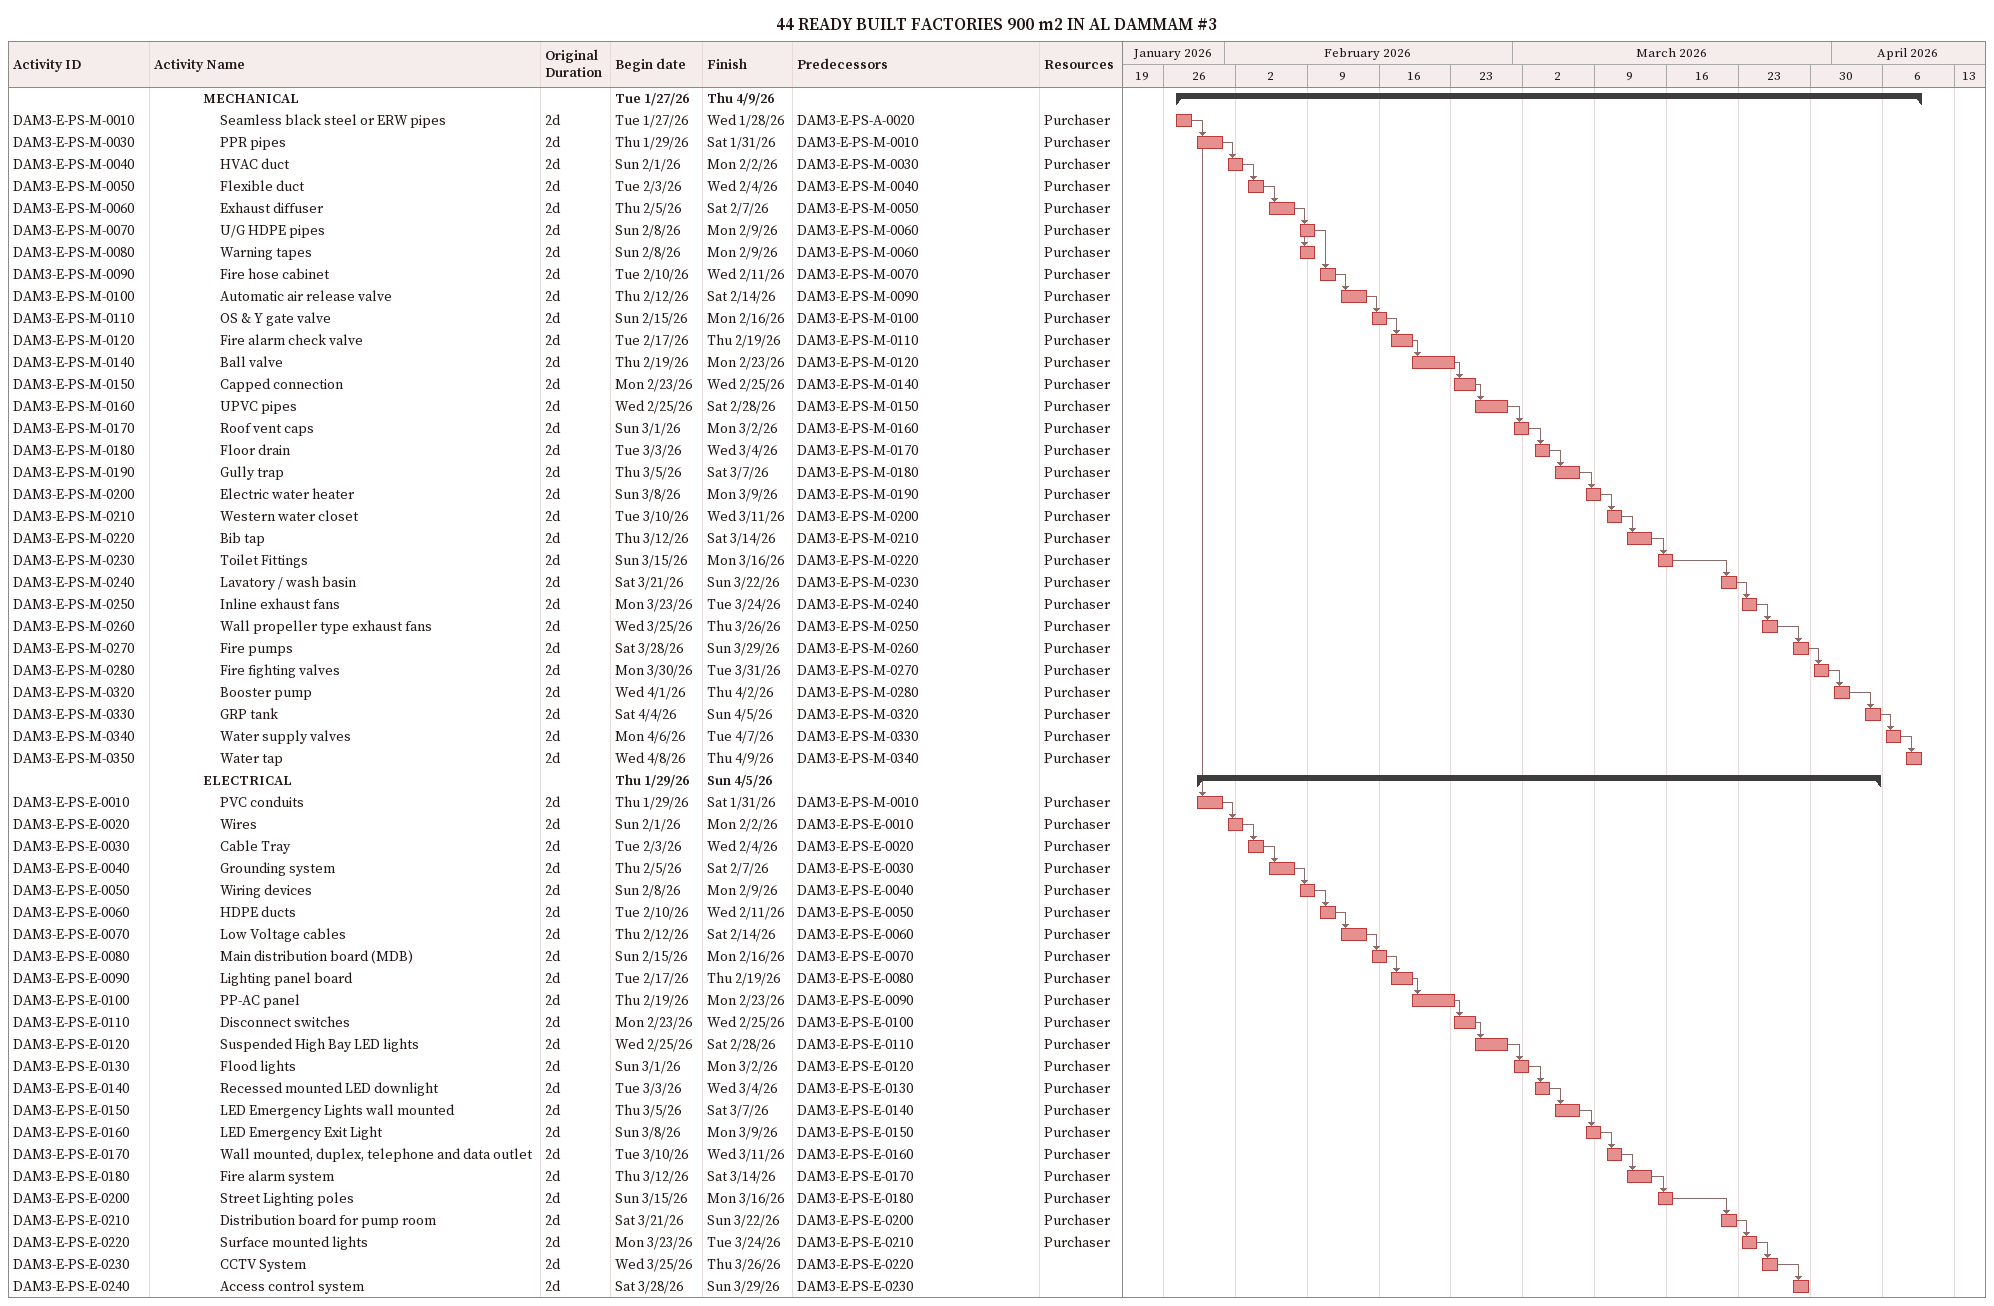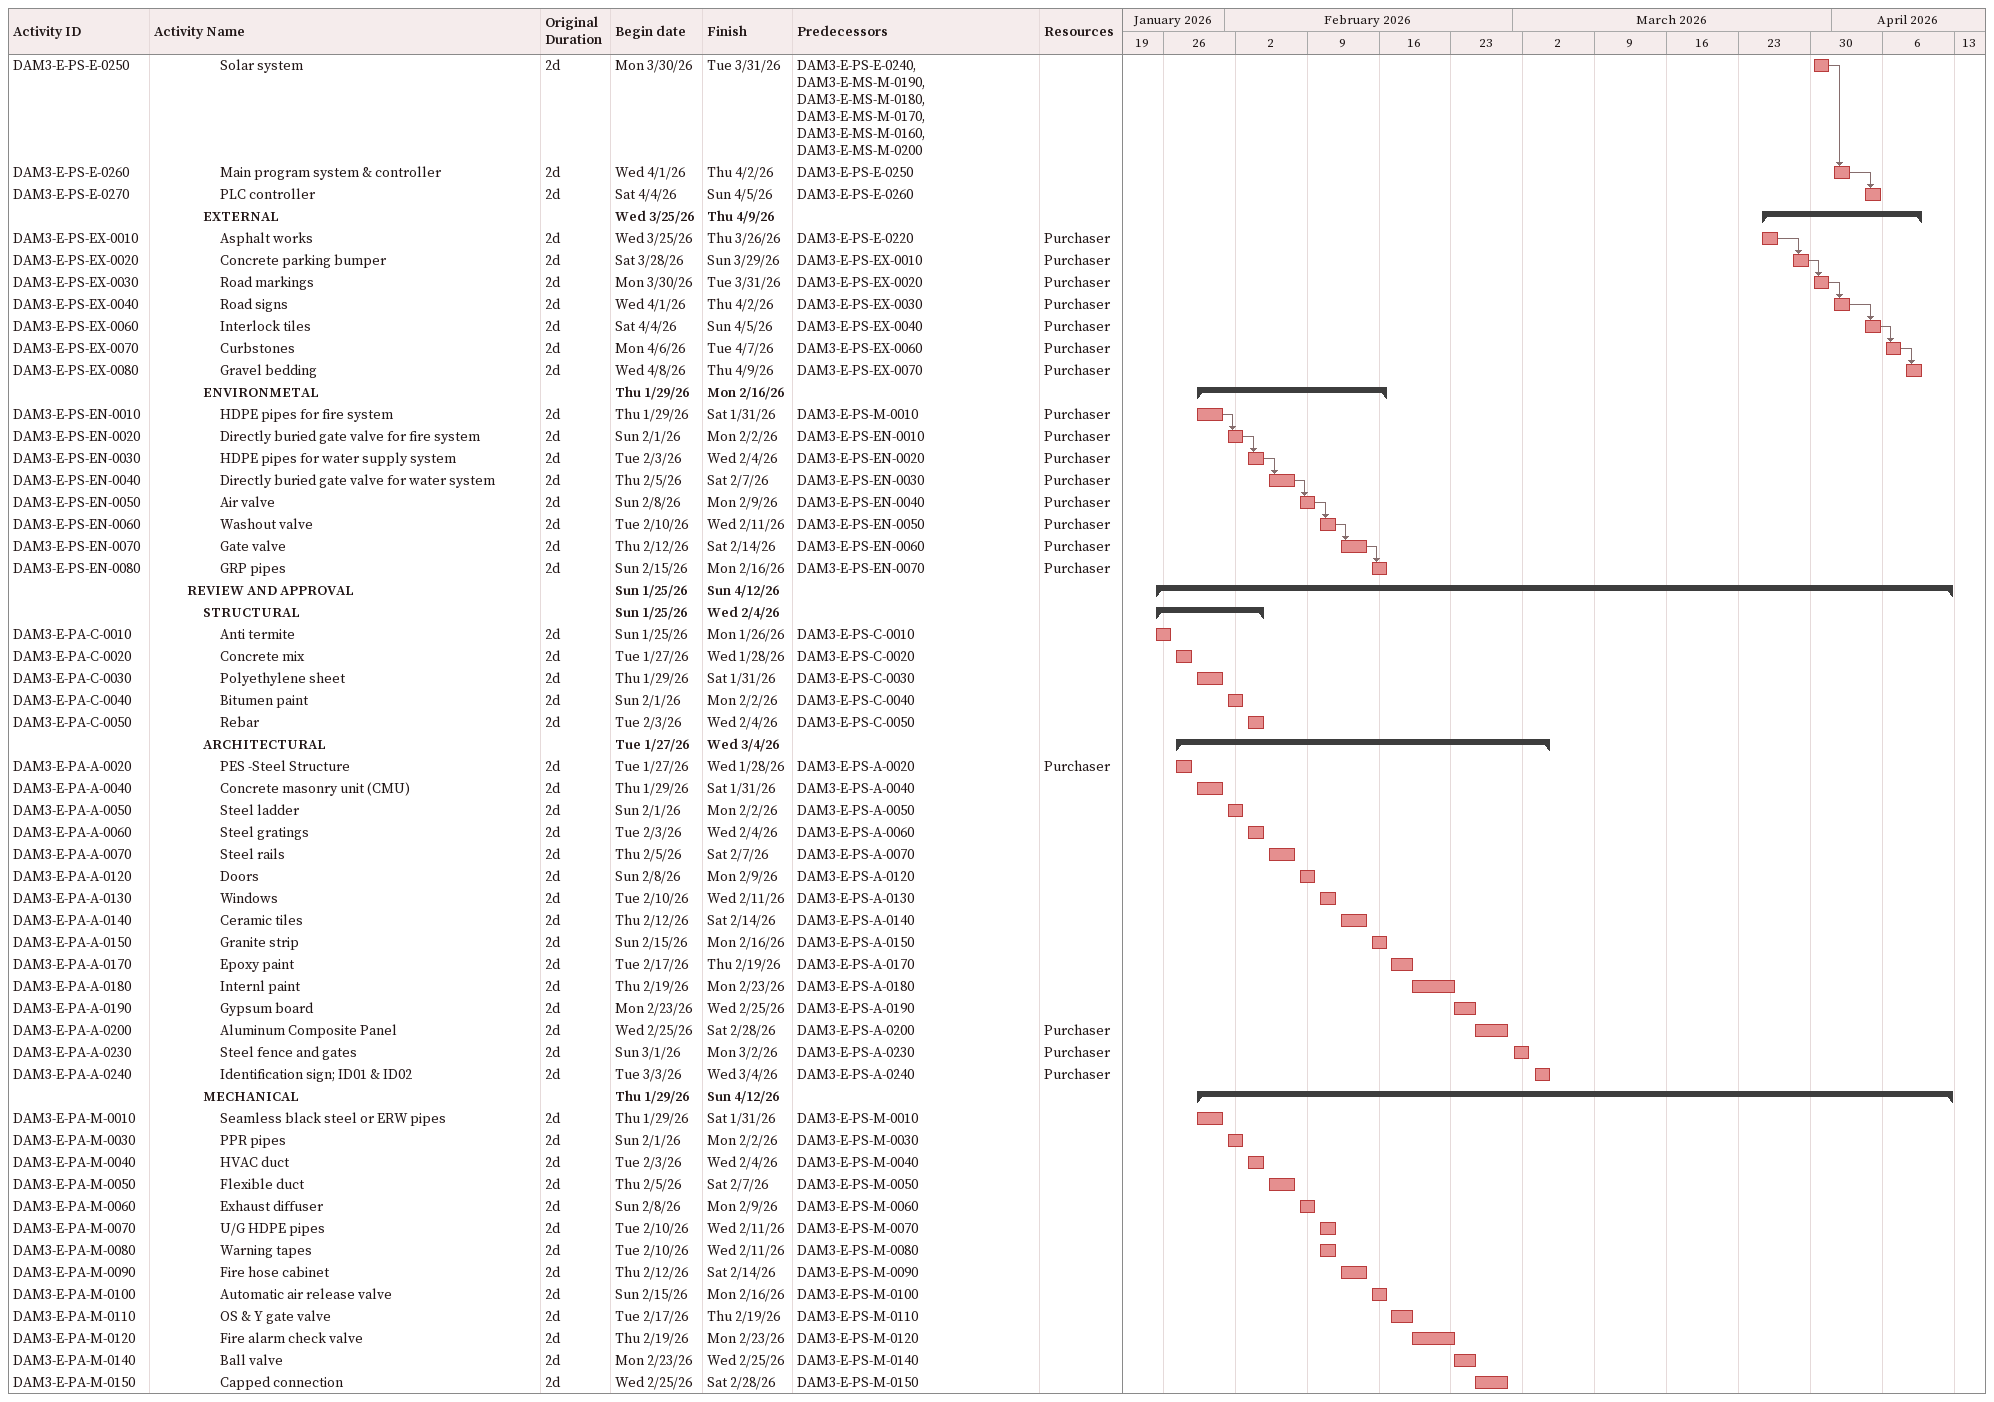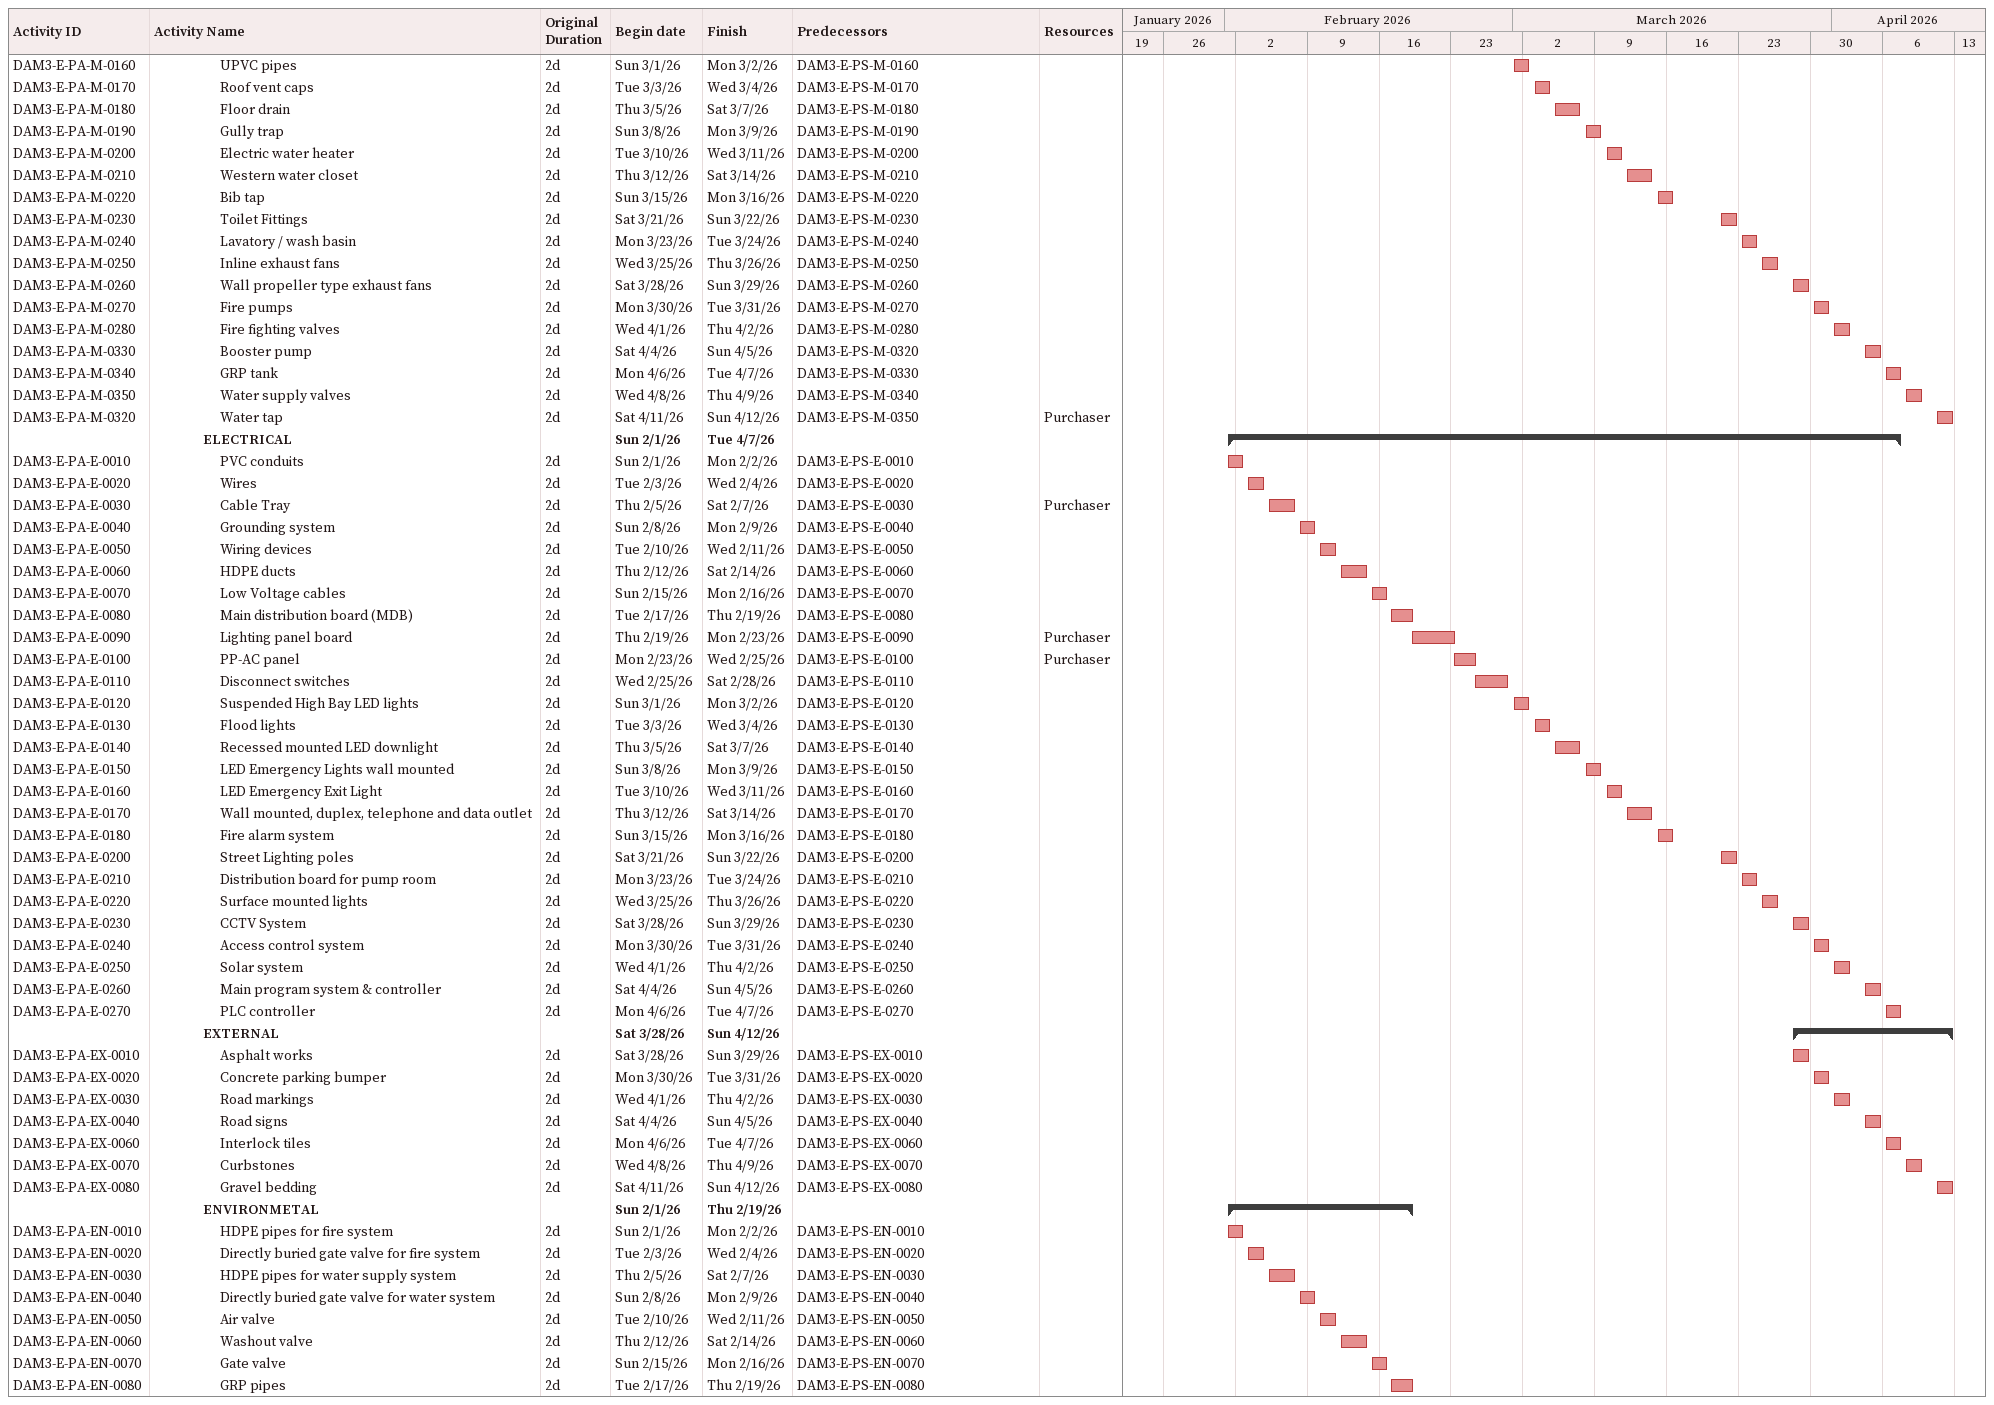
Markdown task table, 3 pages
44 READY BUILT FACTORIES 900 m2 IN AL DAMMAM #3

| ID | Level | Task | Original duration | Start | Finish | Predecessors | Resources |
|---|---|---|---|---|---|---|---|
|  | 4 | **MECHANICAL** |  | 2026-01-27 | 2026-04-09 |  |  |
| DAM3-E-PS-M-0010 | 5 | Seamless black steel or ERW pipes | 2d | 2026-01-27 | 2026-01-28 | DAM3-E-PS-A-0020 | Purchaser |
| DAM3-E-PS-M-0030 | 5 | PPR pipes | 2d | 2026-01-29 | 2026-01-31 | DAM3-E-PS-M-0010 | Purchaser |
| DAM3-E-PS-M-0040 | 5 | HVAC duct | 2d | 2026-02-01 | 2026-02-02 | DAM3-E-PS-M-0030 | Purchaser |
| DAM3-E-PS-M-0050 | 5 | Flexible duct | 2d | 2026-02-03 | 2026-02-04 | DAM3-E-PS-M-0040 | Purchaser |
| DAM3-E-PS-M-0060 | 5 | Exhaust diffuser | 2d | 2026-02-05 | 2026-02-07 | DAM3-E-PS-M-0050 | Purchaser |
| DAM3-E-PS-M-0070 | 5 | U/G HDPE pipes | 2d | 2026-02-08 | 2026-02-09 | DAM3-E-PS-M-0060 | Purchaser |
| DAM3-E-PS-M-0080 | 5 | Warning tapes | 2d | 2026-02-08 | 2026-02-09 | DAM3-E-PS-M-0060 | Purchaser |
| DAM3-E-PS-M-0090 | 5 | Fire hose cabinet | 2d | 2026-02-10 | 2026-02-11 | DAM3-E-PS-M-0070 | Purchaser |
| DAM3-E-PS-M-0100 | 5 | Automatic air release valve | 2d | 2026-02-12 | 2026-02-14 | DAM3-E-PS-M-0090 | Purchaser |
| DAM3-E-PS-M-0110 | 5 | OS & Y gate valve | 2d | 2026-02-15 | 2026-02-16 | DAM3-E-PS-M-0100 | Purchaser |
| DAM3-E-PS-M-0120 | 5 | Fire alarm check valve | 2d | 2026-02-17 | 2026-02-19 | DAM3-E-PS-M-0110 | Purchaser |
| DAM3-E-PS-M-0140 | 5 | Ball valve | 2d | 2026-02-19 | 2026-02-23 | DAM3-E-PS-M-0120 | Purchaser |
| DAM3-E-PS-M-0150 | 5 | Capped connection | 2d | 2026-02-23 | 2026-02-25 | DAM3-E-PS-M-0140 | Purchaser |
| DAM3-E-PS-M-0160 | 5 | UPVC pipes | 2d | 2026-02-25 | 2026-02-28 | DAM3-E-PS-M-0150 | Purchaser |
| DAM3-E-PS-M-0170 | 5 | Roof vent caps | 2d | 2026-03-01 | 2026-03-02 | DAM3-E-PS-M-0160 | Purchaser |
| DAM3-E-PS-M-0180 | 5 | Floor drain | 2d | 2026-03-03 | 2026-03-04 | DAM3-E-PS-M-0170 | Purchaser |
| DAM3-E-PS-M-0190 | 5 | Gully trap | 2d | 2026-03-05 | 2026-03-07 | DAM3-E-PS-M-0180 | Purchaser |
| DAM3-E-PS-M-0200 | 5 | Electric water heater | 2d | 2026-03-08 | 2026-03-09 | DAM3-E-PS-M-0190 | Purchaser |
| DAM3-E-PS-M-0210 | 5 | Western water closet | 2d | 2026-03-10 | 2026-03-11 | DAM3-E-PS-M-0200 | Purchaser |
| DAM3-E-PS-M-0220 | 5 | Bib tap | 2d | 2026-03-12 | 2026-03-14 | DAM3-E-PS-M-0210 | Purchaser |
| DAM3-E-PS-M-0230 | 5 | Toilet Fittings | 2d | 2026-03-15 | 2026-03-16 | DAM3-E-PS-M-0220 | Purchaser |
| DAM3-E-PS-M-0240 | 5 | Lavatory / wash basin | 2d | 2026-03-21 | 2026-03-22 | DAM3-E-PS-M-0230 | Purchaser |
| DAM3-E-PS-M-0250 | 5 | Inline exhaust fans | 2d | 2026-03-23 | 2026-03-24 | DAM3-E-PS-M-0240 | Purchaser |
| DAM3-E-PS-M-0260 | 5 | Wall propeller type exhaust fans | 2d | 2026-03-25 | 2026-03-26 | DAM3-E-PS-M-0250 | Purchaser |
| DAM3-E-PS-M-0270 | 5 | Fire pumps | 2d | 2026-03-28 | 2026-03-29 | DAM3-E-PS-M-0260 | Purchaser |
| DAM3-E-PS-M-0280 | 5 | Fire fighting valves | 2d | 2026-03-30 | 2026-03-31 | DAM3-E-PS-M-0270 | Purchaser |
| DAM3-E-PS-M-0320 | 5 | Booster pump | 2d | 2026-04-01 | 2026-04-02 | DAM3-E-PS-M-0280 | Purchaser |
| DAM3-E-PS-M-0330 | 5 | GRP tank | 2d | 2026-04-04 | 2026-04-05 | DAM3-E-PS-M-0320 | Purchaser |
| DAM3-E-PS-M-0340 | 5 | Water supply valves | 2d | 2026-04-06 | 2026-04-07 | DAM3-E-PS-M-0330 | Purchaser |
| DAM3-E-PS-M-0350 | 5 | Water tap | 2d | 2026-04-08 | 2026-04-09 | DAM3-E-PS-M-0340 | Purchaser |
|  | 4 | **ELECTRICAL** |  | 2026-01-29 | 2026-04-05 |  |  |
| DAM3-E-PS-E-0010 | 5 | PVC conduits | 2d | 2026-01-29 | 2026-01-31 | DAM3-E-PS-M-0010 | Purchaser |
| DAM3-E-PS-E-0020 | 5 | Wires | 2d | 2026-02-01 | 2026-02-02 | DAM3-E-PS-E-0010 | Purchaser |
| DAM3-E-PS-E-0030 | 5 | Cable Tray | 2d | 2026-02-03 | 2026-02-04 | DAM3-E-PS-E-0020 | Purchaser |
| DAM3-E-PS-E-0040 | 5 | Grounding system | 2d | 2026-02-05 | 2026-02-07 | DAM3-E-PS-E-0030 | Purchaser |
| DAM3-E-PS-E-0050 | 5 | Wiring devices | 2d | 2026-02-08 | 2026-02-09 | DAM3-E-PS-E-0040 | Purchaser |
| DAM3-E-PS-E-0060 | 5 | HDPE ducts | 2d | 2026-02-10 | 2026-02-11 | DAM3-E-PS-E-0050 | Purchaser |
| DAM3-E-PS-E-0070 | 5 | Low Voltage cables | 2d | 2026-02-12 | 2026-02-14 | DAM3-E-PS-E-0060 | Purchaser |
| DAM3-E-PS-E-0080 | 5 | Main distribution board (MDB) | 2d | 2026-02-15 | 2026-02-16 | DAM3-E-PS-E-0070 | Purchaser |
| DAM3-E-PS-E-0090 | 5 | Lighting panel board | 2d | 2026-02-17 | 2026-02-19 | DAM3-E-PS-E-0080 | Purchaser |
| DAM3-E-PS-E-0100 | 5 | PP-AC panel | 2d | 2026-02-19 | 2026-02-23 | DAM3-E-PS-E-0090 | Purchaser |
| DAM3-E-PS-E-0110 | 5 | Disconnect switches | 2d | 2026-02-23 | 2026-02-25 | DAM3-E-PS-E-0100 | Purchaser |
| DAM3-E-PS-E-0120 | 5 | Suspended High Bay LED lights | 2d | 2026-02-25 | 2026-02-28 | DAM3-E-PS-E-0110 | Purchaser |
| DAM3-E-PS-E-0130 | 5 | Flood lights | 2d | 2026-03-01 | 2026-03-02 | DAM3-E-PS-E-0120 | Purchaser |
| DAM3-E-PS-E-0140 | 5 | Recessed mounted LED downlight | 2d | 2026-03-03 | 2026-03-04 | DAM3-E-PS-E-0130 | Purchaser |
| DAM3-E-PS-E-0150 | 5 | LED Emergency Lights wall mounted | 2d | 2026-03-05 | 2026-03-07 | DAM3-E-PS-E-0140 | Purchaser |
| DAM3-E-PS-E-0160 | 5 | LED Emergency Exit Light | 2d | 2026-03-08 | 2026-03-09 | DAM3-E-PS-E-0150 | Purchaser |
| DAM3-E-PS-E-0170 | 5 | Wall mounted, duplex, telephone and data outlet | 2d | 2026-03-10 | 2026-03-11 | DAM3-E-PS-E-0160 | Purchaser |
| DAM3-E-PS-E-0180 | 5 | Fire alarm system | 2d | 2026-03-12 | 2026-03-14 | DAM3-E-PS-E-0170 | Purchaser |
| DAM3-E-PS-E-0200 | 5 | Street Lighting poles | 2d | 2026-03-15 | 2026-03-16 | DAM3-E-PS-E-0180 | Purchaser |
| DAM3-E-PS-E-0210 | 5 | Distribution board for pump room | 2d | 2026-03-21 | 2026-03-22 | DAM3-E-PS-E-0200 | Purchaser |
| DAM3-E-PS-E-0220 | 5 | Surface mounted lights | 2d | 2026-03-23 | 2026-03-24 | DAM3-E-PS-E-0210 | Purchaser |
| DAM3-E-PS-E-0230 | 5 | CCTV System | 2d | 2026-03-25 | 2026-03-26 | DAM3-E-PS-E-0220 |  |
| DAM3-E-PS-E-0240 | 5 | Access control system | 2d | 2026-03-28 | 2026-03-29 | DAM3-E-PS-E-0230 |  |
| DAM3-E-PS-E-0250 | 5 | Solar system | 2d | 2026-03-30 | 2026-03-31 | DAM3-E-PS-E-0240, DAM3-E-MS-M-0190, DAM3-E-MS-M-0180, DAM3-E-MS-M-0170, DAM3-E-MS-M-0160, DAM3-E-MS-M-0200 |  |
| DAM3-E-PS-E-0260 | 5 | Main program system & controller | 2d | 2026-04-01 | 2026-04-02 | DAM3-E-PS-E-0250 |  |
| DAM3-E-PS-E-0270 | 5 | PLC controller | 2d | 2026-04-04 | 2026-04-05 | DAM3-E-PS-E-0260 |  |
|  | 4 | **EXTERNAL** |  | 2026-03-25 | 2026-04-09 |  |  |
| DAM3-E-PS-EX-0010 | 5 | Asphalt works | 2d | 2026-03-25 | 2026-03-26 | DAM3-E-PS-E-0220 | Purchaser |
| DAM3-E-PS-EX-0020 | 5 | Concrete parking bumper | 2d | 2026-03-28 | 2026-03-29 | DAM3-E-PS-EX-0010 | Purchaser |
| DAM3-E-PS-EX-0030 | 5 | Road markings | 2d | 2026-03-30 | 2026-03-31 | DAM3-E-PS-EX-0020 | Purchaser |
| DAM3-E-PS-EX-0040 | 5 | Road signs | 2d | 2026-04-01 | 2026-04-02 | DAM3-E-PS-EX-0030 | Purchaser |
| DAM3-E-PS-EX-0060 | 5 | Interlock tiles | 2d | 2026-04-04 | 2026-04-05 | DAM3-E-PS-EX-0040 | Purchaser |
| DAM3-E-PS-EX-0070 | 5 | Curbstones | 2d | 2026-04-06 | 2026-04-07 | DAM3-E-PS-EX-0060 | Purchaser |
| DAM3-E-PS-EX-0080 | 5 | Gravel bedding | 2d | 2026-04-08 | 2026-04-09 | DAM3-E-PS-EX-0070 | Purchaser |
|  | 4 | **ENVIRONMETAL** |  | 2026-01-29 | 2026-02-16 |  |  |
| DAM3-E-PS-EN-0010 | 5 | HDPE pipes for fire system | 2d | 2026-01-29 | 2026-01-31 | DAM3-E-PS-M-0010 | Purchaser |
| DAM3-E-PS-EN-0020 | 5 | Directly buried gate valve for fire system | 2d | 2026-02-01 | 2026-02-02 | DAM3-E-PS-EN-0010 | Purchaser |
| DAM3-E-PS-EN-0030 | 5 | HDPE pipes for water supply system | 2d | 2026-02-03 | 2026-02-04 | DAM3-E-PS-EN-0020 | Purchaser |
| DAM3-E-PS-EN-0040 | 5 | Directly buried gate valve for water system | 2d | 2026-02-05 | 2026-02-07 | DAM3-E-PS-EN-0030 | Purchaser |
| DAM3-E-PS-EN-0050 | 5 | Air valve | 2d | 2026-02-08 | 2026-02-09 | DAM3-E-PS-EN-0040 | Purchaser |
| DAM3-E-PS-EN-0060 | 5 | Washout valve | 2d | 2026-02-10 | 2026-02-11 | DAM3-E-PS-EN-0050 | Purchaser |
| DAM3-E-PS-EN-0070 | 5 | Gate valve | 2d | 2026-02-12 | 2026-02-14 | DAM3-E-PS-EN-0060 | Purchaser |
| DAM3-E-PS-EN-0080 | 5 | GRP pipes | 2d | 2026-02-15 | 2026-02-16 | DAM3-E-PS-EN-0070 | Purchaser |
|  | 3 | **REVIEW AND APPROVAL** |  | 2026-01-25 | 2026-04-12 |  |  |
|  | 4 | **STRUCTURAL** |  | 2026-01-25 | 2026-02-04 |  |  |
| DAM3-E-PA-C-0010 | 5 | Anti termite | 2d | 2026-01-25 | 2026-01-26 | DAM3-E-PS-C-0010 |  |
| DAM3-E-PA-C-0020 | 5 | Concrete mix | 2d | 2026-01-27 | 2026-01-28 | DAM3-E-PS-C-0020 |  |
| DAM3-E-PA-C-0030 | 5 | Polyethylene sheet | 2d | 2026-01-29 | 2026-01-31 | DAM3-E-PS-C-0030 |  |
| DAM3-E-PA-C-0040 | 5 | Bitumen paint | 2d | 2026-02-01 | 2026-02-02 | DAM3-E-PS-C-0040 |  |
| DAM3-E-PA-C-0050 | 5 | Rebar | 2d | 2026-02-03 | 2026-02-04 | DAM3-E-PS-C-0050 |  |
|  | 4 | **ARCHITECTURAL** |  | 2026-01-27 | 2026-03-04 |  |  |
| DAM3-E-PA-A-0020 | 5 | PES -Steel Structure | 2d | 2026-01-27 | 2026-01-28 | DAM3-E-PS-A-0020 | Purchaser |
| DAM3-E-PA-A-0040 | 5 | Concrete masonry unit (CMU) | 2d | 2026-01-29 | 2026-01-31 | DAM3-E-PS-A-0040 |  |
| DAM3-E-PA-A-0050 | 5 | Steel ladder | 2d | 2026-02-01 | 2026-02-02 | DAM3-E-PS-A-0050 |  |
| DAM3-E-PA-A-0060 | 5 | Steel gratings | 2d | 2026-02-03 | 2026-02-04 | DAM3-E-PS-A-0060 |  |
| DAM3-E-PA-A-0070 | 5 | Steel rails | 2d | 2026-02-05 | 2026-02-07 | DAM3-E-PS-A-0070 |  |
| DAM3-E-PA-A-0120 | 5 | Doors | 2d | 2026-02-08 | 2026-02-09 | DAM3-E-PS-A-0120 |  |
| DAM3-E-PA-A-0130 | 5 | Windows | 2d | 2026-02-10 | 2026-02-11 | DAM3-E-PS-A-0130 |  |
| DAM3-E-PA-A-0140 | 5 | Ceramic tiles | 2d | 2026-02-12 | 2026-02-14 | DAM3-E-PS-A-0140 |  |
| DAM3-E-PA-A-0150 | 5 | Granite strip | 2d | 2026-02-15 | 2026-02-16 | DAM3-E-PS-A-0150 |  |
| DAM3-E-PA-A-0170 | 5 | Epoxy paint | 2d | 2026-02-17 | 2026-02-19 | DAM3-E-PS-A-0170 |  |
| DAM3-E-PA-A-0180 | 5 | Internl paint | 2d | 2026-02-19 | 2026-02-23 | DAM3-E-PS-A-0180 |  |
| DAM3-E-PA-A-0190 | 5 | Gypsum board | 2d | 2026-02-23 | 2026-02-25 | DAM3-E-PS-A-0190 |  |
| DAM3-E-PA-A-0200 | 5 | Aluminum Composite Panel | 2d | 2026-02-25 | 2026-02-28 | DAM3-E-PS-A-0200 | Purchaser |
| DAM3-E-PA-A-0230 | 5 | Steel fence and gates | 2d | 2026-03-01 | 2026-03-02 | DAM3-E-PS-A-0230 | Purchaser |
| DAM3-E-PA-A-0240 | 5 | Identification sign; ID01 & ID02 | 2d | 2026-03-03 | 2026-03-04 | DAM3-E-PS-A-0240 | Purchaser |
|  | 4 | **MECHANICAL** |  | 2026-01-29 | 2026-04-12 |  |  |
| DAM3-E-PA-M-0010 | 5 | Seamless black steel or ERW pipes | 2d | 2026-01-29 | 2026-01-31 | DAM3-E-PS-M-0010 |  |
| DAM3-E-PA-M-0030 | 5 | PPR pipes | 2d | 2026-02-01 | 2026-02-02 | DAM3-E-PS-M-0030 |  |
| DAM3-E-PA-M-0040 | 5 | HVAC duct | 2d | 2026-02-03 | 2026-02-04 | DAM3-E-PS-M-0040 |  |
| DAM3-E-PA-M-0050 | 5 | Flexible duct | 2d | 2026-02-05 | 2026-02-07 | DAM3-E-PS-M-0050 |  |
| DAM3-E-PA-M-0060 | 5 | Exhaust diffuser | 2d | 2026-02-08 | 2026-02-09 | DAM3-E-PS-M-0060 |  |
| DAM3-E-PA-M-0070 | 5 | U/G HDPE pipes | 2d | 2026-02-10 | 2026-02-11 | DAM3-E-PS-M-0070 |  |
| DAM3-E-PA-M-0080 | 5 | Warning tapes | 2d | 2026-02-10 | 2026-02-11 | DAM3-E-PS-M-0080 |  |
| DAM3-E-PA-M-0090 | 5 | Fire hose cabinet | 2d | 2026-02-12 | 2026-02-14 | DAM3-E-PS-M-0090 |  |
| DAM3-E-PA-M-0100 | 5 | Automatic air release valve | 2d | 2026-02-15 | 2026-02-16 | DAM3-E-PS-M-0100 |  |
| DAM3-E-PA-M-0110 | 5 | OS & Y gate valve | 2d | 2026-02-17 | 2026-02-19 | DAM3-E-PS-M-0110 |  |
| DAM3-E-PA-M-0120 | 5 | Fire alarm check valve | 2d | 2026-02-19 | 2026-02-23 | DAM3-E-PS-M-0120 |  |
| DAM3-E-PA-M-0140 | 5 | Ball valve | 2d | 2026-02-23 | 2026-02-25 | DAM3-E-PS-M-0140 |  |
| DAM3-E-PA-M-0150 | 5 | Capped connection | 2d | 2026-02-25 | 2026-02-28 | DAM3-E-PS-M-0150 |  |
| DAM3-E-PA-M-0160 | 5 | UPVC pipes | 2d | 2026-03-01 | 2026-03-02 | DAM3-E-PS-M-0160 |  |
| DAM3-E-PA-M-0170 | 5 | Roof vent caps | 2d | 2026-03-03 | 2026-03-04 | DAM3-E-PS-M-0170 |  |
| DAM3-E-PA-M-0180 | 5 | Floor drain | 2d | 2026-03-05 | 2026-03-07 | DAM3-E-PS-M-0180 |  |
| DAM3-E-PA-M-0190 | 5 | Gully trap | 2d | 2026-03-08 | 2026-03-09 | DAM3-E-PS-M-0190 |  |
| DAM3-E-PA-M-0200 | 5 | Electric water heater | 2d | 2026-03-10 | 2026-03-11 | DAM3-E-PS-M-0200 |  |
| DAM3-E-PA-M-0210 | 5 | Western water closet | 2d | 2026-03-12 | 2026-03-14 | DAM3-E-PS-M-0210 |  |
| DAM3-E-PA-M-0220 | 5 | Bib tap | 2d | 2026-03-15 | 2026-03-16 | DAM3-E-PS-M-0220 |  |
| DAM3-E-PA-M-0230 | 5 | Toilet Fittings | 2d | 2026-03-21 | 2026-03-22 | DAM3-E-PS-M-0230 |  |
| DAM3-E-PA-M-0240 | 5 | Lavatory / wash basin | 2d | 2026-03-23 | 2026-03-24 | DAM3-E-PS-M-0240 |  |
| DAM3-E-PA-M-0250 | 5 | Inline exhaust fans | 2d | 2026-03-25 | 2026-03-26 | DAM3-E-PS-M-0250 |  |
| DAM3-E-PA-M-0260 | 5 | Wall propeller type exhaust fans | 2d | 2026-03-28 | 2026-03-29 | DAM3-E-PS-M-0260 |  |
| DAM3-E-PA-M-0270 | 5 | Fire pumps | 2d | 2026-03-30 | 2026-03-31 | DAM3-E-PS-M-0270 |  |
| DAM3-E-PA-M-0280 | 5 | Fire fighting valves | 2d | 2026-04-01 | 2026-04-02 | DAM3-E-PS-M-0280 |  |
| DAM3-E-PA-M-0330 | 5 | Booster pump | 2d | 2026-04-04 | 2026-04-05 | DAM3-E-PS-M-0320 |  |
| DAM3-E-PA-M-0340 | 5 | GRP tank | 2d | 2026-04-06 | 2026-04-07 | DAM3-E-PS-M-0330 |  |
| DAM3-E-PA-M-0350 | 5 | Water supply valves | 2d | 2026-04-08 | 2026-04-09 | DAM3-E-PS-M-0340 |  |
| DAM3-E-PA-M-0320 | 5 | Water tap | 2d | 2026-04-11 | 2026-04-12 | DAM3-E-PS-M-0350 | Purchaser |
|  | 4 | **ELECTRICAL** |  | 2026-02-01 | 2026-04-07 |  |  |
| DAM3-E-PA-E-0010 | 5 | PVC conduits | 2d | 2026-02-01 | 2026-02-02 | DAM3-E-PS-E-0010 |  |
| DAM3-E-PA-E-0020 | 5 | Wires | 2d | 2026-02-03 | 2026-02-04 | DAM3-E-PS-E-0020 |  |
| DAM3-E-PA-E-0030 | 5 | Cable Tray | 2d | 2026-02-05 | 2026-02-07 | DAM3-E-PS-E-0030 | Purchaser |
| DAM3-E-PA-E-0040 | 5 | Grounding system | 2d | 2026-02-08 | 2026-02-09 | DAM3-E-PS-E-0040 |  |
| DAM3-E-PA-E-0050 | 5 | Wiring devices | 2d | 2026-02-10 | 2026-02-11 | DAM3-E-PS-E-0050 |  |
| DAM3-E-PA-E-0060 | 5 | HDPE ducts | 2d | 2026-02-12 | 2026-02-14 | DAM3-E-PS-E-0060 |  |
| DAM3-E-PA-E-0070 | 5 | Low Voltage cables | 2d | 2026-02-15 | 2026-02-16 | DAM3-E-PS-E-0070 |  |
| DAM3-E-PA-E-0080 | 5 | Main distribution board (MDB) | 2d | 2026-02-17 | 2026-02-19 | DAM3-E-PS-E-0080 |  |
| DAM3-E-PA-E-0090 | 5 | Lighting panel board | 2d | 2026-02-19 | 2026-02-23 | DAM3-E-PS-E-0090 | Purchaser |
| DAM3-E-PA-E-0100 | 5 | PP-AC panel | 2d | 2026-02-23 | 2026-02-25 | DAM3-E-PS-E-0100 | Purchaser |
| DAM3-E-PA-E-0110 | 5 | Disconnect switches | 2d | 2026-02-25 | 2026-02-28 | DAM3-E-PS-E-0110 |  |
| DAM3-E-PA-E-0120 | 5 | Suspended High Bay LED lights | 2d | 2026-03-01 | 2026-03-02 | DAM3-E-PS-E-0120 |  |
| DAM3-E-PA-E-0130 | 5 | Flood lights | 2d | 2026-03-03 | 2026-03-04 | DAM3-E-PS-E-0130 |  |
| DAM3-E-PA-E-0140 | 5 | Recessed mounted LED downlight | 2d | 2026-03-05 | 2026-03-07 | DAM3-E-PS-E-0140 |  |
| DAM3-E-PA-E-0150 | 5 | LED Emergency Lights wall mounted | 2d | 2026-03-08 | 2026-03-09 | DAM3-E-PS-E-0150 |  |
| DAM3-E-PA-E-0160 | 5 | LED Emergency Exit Light | 2d | 2026-03-10 | 2026-03-11 | DAM3-E-PS-E-0160 |  |
| DAM3-E-PA-E-0170 | 5 | Wall mounted, duplex, telephone and data outlet | 2d | 2026-03-12 | 2026-03-14 | DAM3-E-PS-E-0170 |  |
| DAM3-E-PA-E-0180 | 5 | Fire alarm system | 2d | 2026-03-15 | 2026-03-16 | DAM3-E-PS-E-0180 |  |
| DAM3-E-PA-E-0200 | 5 | Street Lighting poles | 2d | 2026-03-21 | 2026-03-22 | DAM3-E-PS-E-0200 |  |
| DAM3-E-PA-E-0210 | 5 | Distribution board for pump room | 2d | 2026-03-23 | 2026-03-24 | DAM3-E-PS-E-0210 |  |
| DAM3-E-PA-E-0220 | 5 | Surface mounted lights | 2d | 2026-03-25 | 2026-03-26 | DAM3-E-PS-E-0220 |  |
| DAM3-E-PA-E-0230 | 5 | CCTV System | 2d | 2026-03-28 | 2026-03-29 | DAM3-E-PS-E-0230 |  |
| DAM3-E-PA-E-0240 | 5 | Access control system | 2d | 2026-03-30 | 2026-03-31 | DAM3-E-PS-E-0240 |  |
| DAM3-E-PA-E-0250 | 5 | Solar system | 2d | 2026-04-01 | 2026-04-02 | DAM3-E-PS-E-0250 |  |
| DAM3-E-PA-E-0260 | 5 | Main program system & controller | 2d | 2026-04-04 | 2026-04-05 | DAM3-E-PS-E-0260 |  |
| DAM3-E-PA-E-0270 | 5 | PLC controller | 2d | 2026-04-06 | 2026-04-07 | DAM3-E-PS-E-0270 |  |
|  | 4 | **EXTERNAL** |  | 2026-03-28 | 2026-04-12 |  |  |
| DAM3-E-PA-EX-0010 | 5 | Asphalt works | 2d | 2026-03-28 | 2026-03-29 | DAM3-E-PS-EX-0010 |  |
| DAM3-E-PA-EX-0020 | 5 | Concrete parking bumper | 2d | 2026-03-30 | 2026-03-31 | DAM3-E-PS-EX-0020 |  |
| DAM3-E-PA-EX-0030 | 5 | Road markings | 2d | 2026-04-01 | 2026-04-02 | DAM3-E-PS-EX-0030 |  |
| DAM3-E-PA-EX-0040 | 5 | Road signs | 2d | 2026-04-04 | 2026-04-05 | DAM3-E-PS-EX-0040 |  |
| DAM3-E-PA-EX-0060 | 5 | Interlock tiles | 2d | 2026-04-06 | 2026-04-07 | DAM3-E-PS-EX-0060 |  |
| DAM3-E-PA-EX-0070 | 5 | Curbstones | 2d | 2026-04-08 | 2026-04-09 | DAM3-E-PS-EX-0070 |  |
| DAM3-E-PA-EX-0080 | 5 | Gravel bedding | 2d | 2026-04-11 | 2026-04-12 | DAM3-E-PS-EX-0080 |  |
|  | 4 | **ENVIRONMETAL** |  | 2026-02-01 | 2026-02-19 |  |  |
| DAM3-E-PA-EN-0010 | 5 | HDPE pipes for fire system | 2d | 2026-02-01 | 2026-02-02 | DAM3-E-PS-EN-0010 |  |
| DAM3-E-PA-EN-0020 | 5 | Directly buried gate valve for fire system | 2d | 2026-02-03 | 2026-02-04 | DAM3-E-PS-EN-0020 |  |
| DAM3-E-PA-EN-0030 | 5 | HDPE pipes for water supply system | 2d | 2026-02-05 | 2026-02-07 | DAM3-E-PS-EN-0030 |  |
| DAM3-E-PA-EN-0040 | 5 | Directly buried gate valve for water system | 2d | 2026-02-08 | 2026-02-09 | DAM3-E-PS-EN-0040 |  |
| DAM3-E-PA-EN-0050 | 5 | Air valve | 2d | 2026-02-10 | 2026-02-11 | DAM3-E-PS-EN-0050 |  |
| DAM3-E-PA-EN-0060 | 5 | Washout valve | 2d | 2026-02-12 | 2026-02-14 | DAM3-E-PS-EN-0060 |  |
| DAM3-E-PA-EN-0070 | 5 | Gate valve | 2d | 2026-02-15 | 2026-02-16 | DAM3-E-PS-EN-0070 |  |
| DAM3-E-PA-EN-0080 | 5 | GRP pipes | 2d | 2026-02-17 | 2026-02-19 | DAM3-E-PS-EN-0080 |  |
